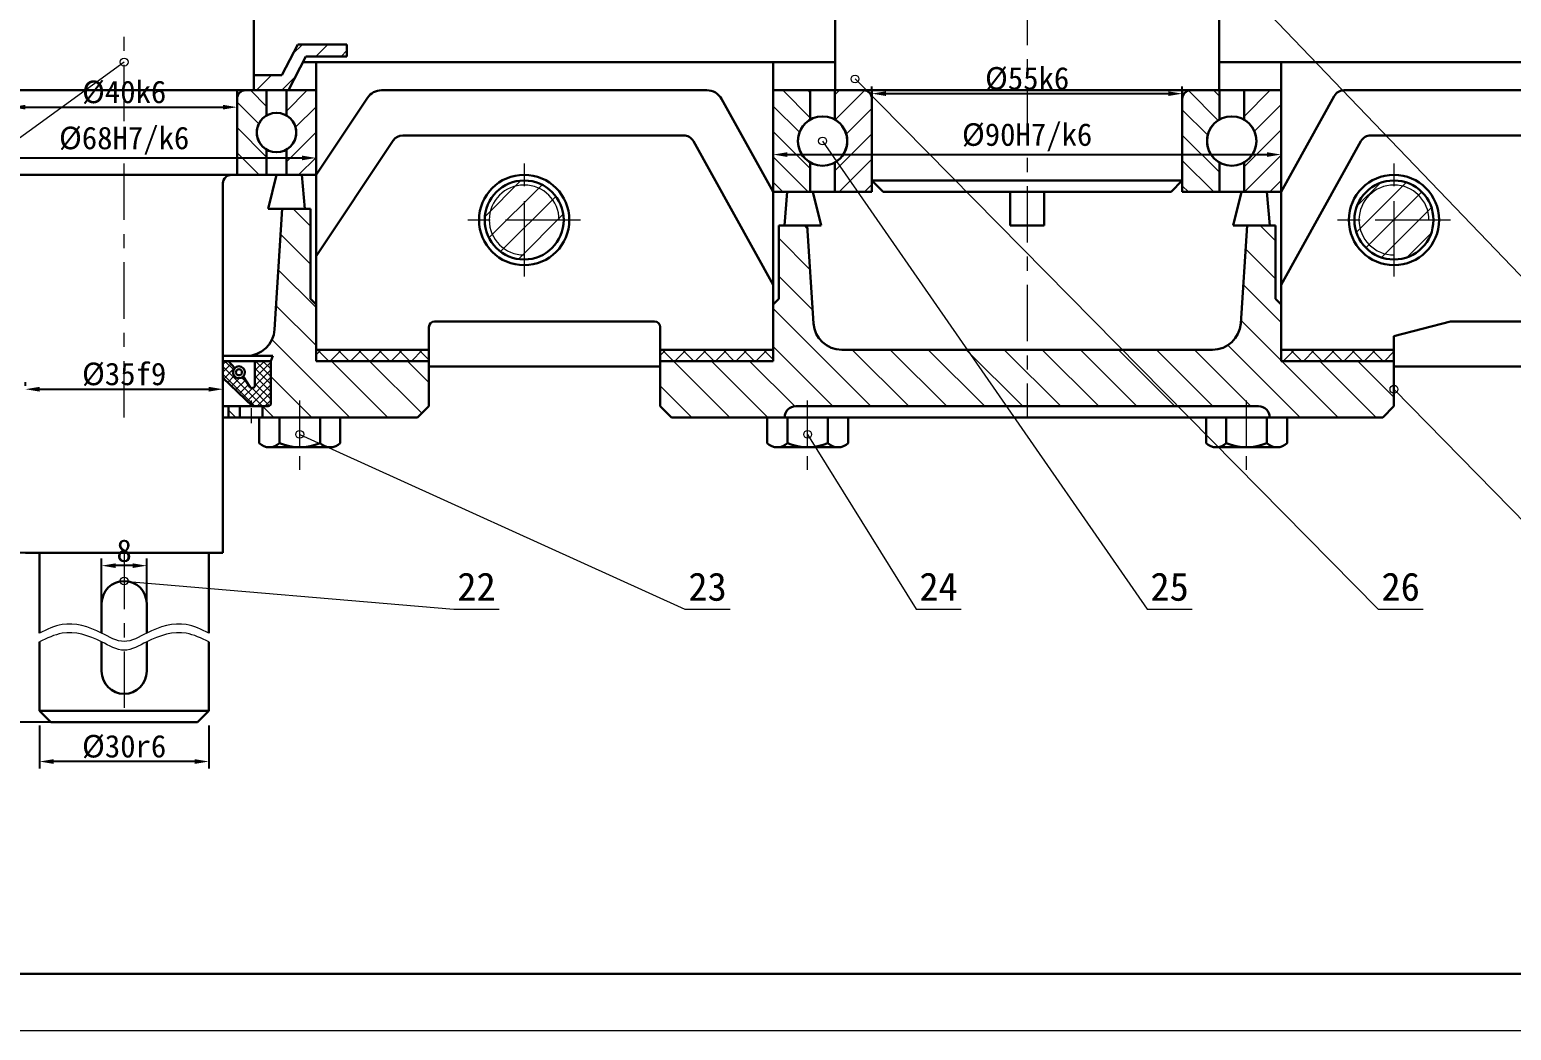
# Model space of a CAD drawing. Header units: millimetres. Extents: x 0 to 1189, y 0 to 841.
# Drawn here: x 252.2 to 514.7, y 0 to 177.4 of the extents above; entities that cross this region are included whole.
import ezdxf
from ezdxf.enums import TextEntityAlignment as Align

# ---------------------------------------------------------------- set-up
doc = ezdxf.new("R2010")
doc.units = ezdxf.units.MM
for name, color, linetype, lineweight in [('剖面线', 7, 'Continuous', 15), ('尺寸', 3, 'Continuous', 15), ('文字', 7, 'Continuous', 15), ('标注', 7, 'Continuous', 15), ('粗实线', 7, 'Continuous', 30), ('细实线', 7, 'Continuous', 15)]:
    doc.layers.add(name, color=color, linetype=linetype, lineweight=lineweight)
doc.styles.get("Standard").update_dxf_attribs({"font": ''})
doc.styles.get('Standard').set_extended_font_data('SimSun')
doc.dimstyles.new('ISO-25', dxfattribs={"dimtxt": 2.5, "dimasz": 2.5, "dimexe": 1.25, "dimexo": 0.625, "dimtad": 1, "dimtxsty": 'Standard', "dimcen": 2.5, "dimadec": 0, "dimazin": 0, "dimtfac": 1, "dimtmove": 0, "dimatfit": 3, "dimfxl": 1, "dimarcsym": 0})
pattern_1 = [(45, (0, 0), (-2.245064030267288, 2.245064030267288), [])]
pattern_2 = [(135, (0, 0), (-2.245064030267288, -2.245064030267288), [])]
pattern_3 = [(135, (0, 0), (-3.367596045400933, -3.367596045400932), [])]
pattern_4 = [(45, (0, 0), (-1.79605122421383, 1.796051224213831), []), (135, (0, 0), (-1.796051224213831, -1.79605122421383), [])]

# ---------------------------------------------------------------- blocks, each defined once
blk = doc.blocks.new('*D15')
at = {"layer": 'Defpoints', "color": 0, "transparency": 16777216}
for p in [(253.933311814071, 54.6666666666667), (283.933311814071, 54.6666666666667), (253.933311814071, 47.6666666666667)]:
    blk.add_point(p, dxfattribs=at)
at = {"layer": '尺寸', "color": 0, "lineweight": -2, "transparency": 16777216}
for p, q in [((253.933311814071, 54.0416666666667), (253.933311814071, 46.4166666666667)), ((283.933311814071, 54.0416666666667), (283.933311814071, 46.4166666666667)), ((281.433311814071, 47.6666666666667), (256.433311814071, 47.6666666666667))]:
    blk.add_line(p, q, dxfattribs=at)
at = {"layer": '尺寸', "color": 0, "transparency": 16777216}
for points in [[(256.433311814071, 48.08333333333336), (256.433311814071, 47.25000000000004), (253.933311814071, 47.6666666666667)], [(281.433311814071, 48.08333333333336), (281.433311814071, 47.25000000000004), (283.933311814071, 47.6666666666667)]]:
    blk.add_solid(points, dxfattribs=at)
at = {"layer": '尺寸', "color": 0, "transparency": 16777216, "insert": (268.933311814071, 50.2916666666667), "char_height": 4, "attachment_point": 5}
blk.add_mtext('%%c30r6', dxfattribs=at)
blk = doc.blocks.new('*D16')
at = {"layer": 'Defpoints', "color": 0, "transparency": 16777216}
for p in [(268.933311814071, 84.6666666666667), (239.933311814071, 54.66666666666671), (268.933311814071, 54.6666666666667)]:
    blk.add_point(p, dxfattribs=at)
at = {"layer": '尺寸', "color": 0, "lineweight": -2, "transparency": 16777216}
for p, q in [((268.308311814071, 84.6666666666667), (238.683311814071, 84.6666666666667)), ((239.933311814071, 82.1666666666667), (239.933311814071, 57.16666666666671)), ((268.308311814071, 54.6666666666667), (238.683311814071, 54.66666666666671))]:
    blk.add_line(p, q, dxfattribs=at)
at = {"layer": '尺寸', "color": 0, "transparency": 16777216}
for points in [[(239.5166451474043, 82.1666666666667), (240.3499784807377, 82.1666666666667), (239.933311814071, 84.6666666666667)], [(239.5166451474043, 57.16666666666671), (240.3499784807376, 57.1666666666667), (239.933311814071, 54.66666666666671)]]:
    blk.add_solid(points, dxfattribs=at)
at = {"layer": '尺寸', "color": 0, "transparency": 16777216, "insert": (237.308311814071, 69.66666666666674), "char_height": 4, "attachment_point": 5, "rotation": 90}
blk.add_mtext('82', dxfattribs=at)
blk = doc.blocks.new('*D17')
at = {"layer": 'Defpoints', "color": 0, "transparency": 16777216}
for p in [(264.933311814071, 82.3860562918953), (264.933311814071, 74.6666666666667), (272.933311814071, 74.6666666666667)]:
    blk.add_point(p, dxfattribs=at)
at = {"layer": '尺寸', "color": 0, "lineweight": -2, "transparency": 16777216}
for p, q in [((264.933311814071, 75.2916666666667), (264.933311814071, 83.6360562918953)), ((270.433311814071, 82.3860562918953), (267.433311814071, 82.3860562918953)), ((272.933311814071, 75.2916666666667), (272.933311814071, 83.6360562918953))]:
    blk.add_line(p, q, dxfattribs=at)
at = {"layer": '尺寸', "color": 0, "transparency": 16777216}
for points in [[(267.433311814071, 82.80272295856197), (267.433311814071, 81.96938962522863), (264.933311814071, 82.3860562918953)], [(270.433311814071, 82.80272295856197), (270.433311814071, 81.96938962522863), (272.933311814071, 82.3860562918953)]]:
    blk.add_solid(points, dxfattribs=at)
at = {"layer": '尺寸', "color": 0, "transparency": 16777216, "insert": (268.933311814071, 85.0110562918953), "char_height": 4, "attachment_point": 5}
blk.add_mtext('8', dxfattribs=at)
blk = doc.blocks.new('*D21')
at = {"layer": 'Defpoints', "color": 0, "transparency": 16777216}
for p in [(234.933311814071, 154.666666666667), (302.933311814071, 154.666666666667), (302.933311814071, 154.666666666667)]:
    blk.add_point(p, dxfattribs=at)
at = {"layer": '尺寸', "color": 0, "lineweight": -2, "transparency": 16777216}
for p, q in [((234.933311814071, 155.291666666667), (234.933311814071, 155.916666666667)), ((302.933311814071, 155.291666666667), (302.933311814071, 155.916666666667)), ((237.433311814071, 154.666666666667), (300.433311814071, 154.666666666667))]:
    blk.add_line(p, q, dxfattribs=at)
at = {"layer": '尺寸', "color": 0, "transparency": 16777216}
for points in [[(237.433311814071, 155.0833333333337), (237.433311814071, 154.2500000000003), (234.933311814071, 154.666666666667)], [(300.433311814071, 155.0833333333337), (300.433311814071, 154.2500000000003), (302.933311814071, 154.666666666667)]]:
    blk.add_solid(points, dxfattribs=at)
at = {"layer": '尺寸', "color": 0, "transparency": 16777216, "insert": (268.933311814071, 157.7274208566111), "char_height": 4, "attachment_point": 5}
blk.add_mtext('%%c68H7/k6', dxfattribs=at)
blk = doc.blocks.new('*D22')
at = {"layer": 'Defpoints', "color": 0, "transparency": 16777216}
for p in [(248.933311814071, 163.666666666667), (288.933311814071, 163.666666666667), (288.933311814071, 163.666666666667)]:
    blk.add_point(p, dxfattribs=at)
at = {"layer": '尺寸', "color": 0, "lineweight": -2, "transparency": 16777216}
for p, q in [((248.933311814071, 164.291666666667), (248.933311814071, 164.916666666667)), ((251.433311814071, 163.666666666667), (286.433311814071, 163.666666666667)), ((288.933311814071, 164.291666666667), (288.933311814071, 164.916666666667))]:
    blk.add_line(p, q, dxfattribs=at)
at = {"layer": '尺寸', "color": 0, "transparency": 16777216}
for points in [[(251.433311814071, 164.0833333333337), (251.433311814071, 163.2500000000003), (248.933311814071, 163.666666666667)], [(286.433311814071, 164.0833333333337), (286.433311814071, 163.2500000000003), (288.933311814071, 163.666666666667)]]:
    blk.add_solid(points, dxfattribs=at)
at = {"layer": '尺寸', "color": 0, "transparency": 16777216, "insert": (268.933311814071, 166.291666666667), "char_height": 4, "attachment_point": 5}
blk.add_mtext('%%c40k6', dxfattribs=at)
blk = doc.blocks.new('*D23')
at = {"layer": 'Defpoints', "color": 0, "transparency": 16777216}
for p in [(383.933311814071, 155.266666666667), (473.933311814071, 155.266666666667), (473.933311814071, 155.266666666667)]:
    blk.add_point(p, dxfattribs=at)
at = {"layer": '尺寸', "color": 0, "lineweight": -2, "transparency": 16777216}
for p, q in [((383.933311814071, 155.891666666667), (383.933311814071, 156.516666666667)), ((386.433311814071, 155.266666666667), (471.433311814071, 155.266666666667)), ((473.933311814071, 155.891666666667), (473.933311814071, 156.516666666667))]:
    blk.add_line(p, q, dxfattribs=at)
at = {"layer": '尺寸', "color": 0, "transparency": 16777216}
for points in [[(386.433311814071, 155.6833333333336), (386.433311814071, 154.8500000000003), (383.933311814071, 155.266666666667)], [(471.433311814071, 155.6833333333336), (471.433311814071, 154.8500000000003), (473.933311814071, 155.266666666667)]]:
    blk.add_solid(points, dxfattribs=at)
at = {"layer": '尺寸', "color": 0, "transparency": 16777216, "insert": (428.933311814071, 158.3274208566111), "char_height": 4, "attachment_point": 5}
blk.add_mtext('%%c90H7/k6', dxfattribs=at)
blk = doc.blocks.new('*D24')
at = {"layer": 'Defpoints', "color": 0, "transparency": 16777216}
for p in [(401.433311814071, 166.066666666667), (456.433311814071, 166.066666666667), (456.433311814071, 166.066666666667)]:
    blk.add_point(p, dxfattribs=at)
at = {"layer": '尺寸', "color": 0, "lineweight": -2, "transparency": 16777216}
for p, q in [((401.433311814071, 166.691666666667), (401.433311814071, 167.316666666667)), ((403.933311814071, 166.066666666667), (453.933311814071, 166.066666666667)), ((456.433311814071, 166.691666666667), (456.433311814071, 167.316666666667))]:
    blk.add_line(p, q, dxfattribs=at)
at = {"layer": '尺寸', "color": 0, "transparency": 16777216}
for points in [[(403.933311814071, 166.4833333333337), (403.933311814071, 165.6500000000003), (401.433311814071, 166.066666666667)], [(453.933311814071, 166.4833333333337), (453.933311814071, 165.6500000000003), (456.433311814071, 166.066666666667)]]:
    blk.add_solid(points, dxfattribs=at)
at = {"layer": '尺寸', "color": 0, "transparency": 16777216, "insert": (428.933311814071, 168.691666666667), "char_height": 4, "attachment_point": 5}
blk.add_mtext('%%c55k6', dxfattribs=at)
blk = doc.blocks.new('*D28')
at = {"layer": 'Defpoints', "color": 0, "transparency": 16777216}
for p in [(251.433311814071, 113.666666666667), (286.433311814071, 113.666666666667), (286.433311814071, 113.666666666667)]:
    blk.add_point(p, dxfattribs=at)
at = {"layer": '尺寸', "color": 0, "lineweight": -2, "transparency": 16777216}
for p, q in [((251.433311814071, 114.291666666667), (251.433311814071, 114.916666666667)), ((253.933311814071, 113.666666666667), (283.933311814071, 113.666666666667)), ((286.433311814071, 114.291666666667), (286.433311814071, 114.916666666667))]:
    blk.add_line(p, q, dxfattribs=at)
at = {"layer": '尺寸', "color": 0, "transparency": 16777216}
for points in [[(253.933311814071, 114.0833333333337), (253.933311814071, 113.2500000000003), (251.433311814071, 113.666666666667)], [(283.933311814071, 114.0833333333337), (283.933311814071, 113.2500000000003), (286.433311814071, 113.666666666667)]]:
    blk.add_solid(points, dxfattribs=at)
at = {"layer": '尺寸', "color": 0, "transparency": 16777216, "insert": (268.933311814071, 116.291666666667), "char_height": 4, "attachment_point": 5}
blk.add_mtext('%%c35f9', dxfattribs=at)

msp = doc.modelspace()

# ---------------------------------------------------------------- hatches: boundary and pattern name
at = {"layer": '剖面线'}
h = msp.add_hatch(dxfattribs=at)
h.set_pattern_fill('ANSI31', color=256)
h.set_pattern_definition(pattern_1)
h.paths.add_polyline_path([(301.1459555680538, 172.6626464097535), (308.4116126577169, 172.6626464097535), (308.4116126577169, 174.8040294177575), (299.7295592646579, 174.8040294177575), (296.8550309179623, 169.3312741474365), (291.933311814071, 169.3312741474365), (291.933311814071, 166.666666666667), (294.183311814071, 166.666666666667), (297.683311814071, 166.666666666667), (298.0501232745332, 166.666666666667)])
edge = h.paths.add_edge_path(flags=17)
edge.add_line((302.933311814071, 159.166666666667), (302.933311814071, 166.666666666667))
edge.add_line((302.933311814071, 166.666666666667), (297.683311814071, 166.666666666667))
edge.add_line((297.683311814071, 166.666666666667), (297.683311814071, 162.197755579912))
edge.add_arc((295.933311814071, 159.166666666667), 3.50000000000041, -60.00000000000392, 59.999999999995794, ccw=False)
edge.add_line((297.683311814071, 156.135577753421), (297.683311814071, 151.666666666667))
edge.add_line((297.683311814071, 151.666666666667), (302.933311814071, 151.666666666667))
edge.add_line((302.933311814071, 151.666666666667), (302.933311814071, 159.166666666667))
h = msp.add_hatch(dxfattribs=at)
h.set_pattern_fill('ANSI31', color=256, angle=90, style=0)
h.set_pattern_definition(pattern_2)
edge = h.paths.add_edge_path(flags=16)
edge.add_line((288.933311814071, 159.166666666667), (288.933311814071, 151.666666666667))
edge.add_line((288.933311814071, 151.666666666667), (294.183311814071, 151.666666666667))
edge.add_line((294.183311814071, 151.666666666667), (294.183311814071, 156.135577753421))
edge.add_arc((295.933311814071, 159.166666666667), 3.499999999999549, 120.00000000000429, 240.0000000000039, ccw=False)
edge.add_line((294.183311814071, 162.197755579912), (294.183311814071, 166.666666666667))
edge.add_line((294.183311814071, 166.666666666667), (288.933311814071, 166.666666666667))
edge.add_line((288.933311814071, 166.666666666667), (288.933311814071, 159.166666666667))
h = msp.add_hatch(dxfattribs=at)
h.set_pattern_fill('ANSI31', color=256, angle=90, style=0)
h.set_pattern_definition(pattern_2)
edge = h.paths.add_edge_path(flags=16)
edge.add_line((383.933311814071, 157.666666666667), (383.933311814071, 148.666666666667))
edge.add_line((383.933311814071, 148.666666666667), (390.495811814071, 148.666666666667))
edge.add_line((390.495811814071, 148.666666666667), (390.495811814071, 153.87780552511))
edge.add_arc((392.683311814071, 157.666666666667), 4.375000000000064, 119.99999999999949, 240.0000000000004, ccw=False)
edge.add_line((390.495811814071, 161.455527808224), (390.495811814071, 166.666666666667))
edge.add_line((390.495811814071, 166.666666666667), (383.933311814071, 166.666666666667))
edge.add_line((383.933311814071, 166.666666666667), (383.933311814071, 157.666666666667))
h = msp.add_hatch(dxfattribs=at)
h.set_pattern_fill('ANSI31', color=256, style=0)
h.set_pattern_definition(pattern_1)
edge = h.paths.add_edge_path(flags=16)
edge.add_line((401.433311814071, 157.666666666667), (401.433311814071, 166.666666666667))
edge.add_line((401.433311814071, 166.666666666667), (394.870811814071, 166.666666666667))
edge.add_line((394.870811814071, 166.666666666667), (394.870811814071, 161.455527808224))
edge.add_arc((392.683311814071, 157.666666666667), 4.375000000000064, -60.00000000000051, 60.00000000000051, ccw=False)
edge.add_line((394.870811814071, 153.87780552511), (394.870811814071, 148.666666666667))
edge.add_line((394.870811814071, 148.666666666667), (401.433311814071, 148.666666666667))
edge.add_line((401.433311814071, 148.666666666667), (401.433311814071, 157.666666666667))
h = msp.add_hatch(dxfattribs=at)
h.set_pattern_fill('ANSI31', color=256, angle=90, style=0)
h.set_pattern_definition(pattern_2)
edge = h.paths.add_edge_path(flags=16)
edge.add_line((456.433311814071, 157.666666666667), (456.433311814071, 148.666666666667))
edge.add_line((456.433311814071, 148.666666666667), (462.995811814071, 148.666666666667))
edge.add_line((462.995811814071, 148.666666666667), (462.995811814071, 153.87780552511))
edge.add_arc((465.183311814071, 157.666666666667), 4.375000000000064, 119.99999999999949, 240.0000000000004, ccw=False)
edge.add_line((462.995811814071, 161.455527808224), (462.995811814071, 166.666666666667))
edge.add_line((462.995811814071, 166.666666666667), (456.433311814071, 166.666666666667))
edge.add_line((456.433311814071, 166.666666666667), (456.433311814071, 157.666666666667))
h = msp.add_hatch(dxfattribs=at)
h.set_pattern_fill('ANSI31', color=256, style=0)
h.set_pattern_definition(pattern_1)
edge = h.paths.add_edge_path(flags=16)
edge.add_line((473.933311814071, 157.666666666667), (473.933311814071, 166.666666666667))
edge.add_line((473.933311814071, 166.666666666667), (467.370811814071, 166.666666666667))
edge.add_line((467.370811814071, 166.666666666667), (467.370811814071, 161.455527808224))
edge.add_arc((465.183311814071, 157.666666666667), 4.375000000000064, -60.00000000000051, 60.00000000000051, ccw=False)
edge.add_line((467.370811814071, 153.87780552511), (467.370811814071, 148.666666666667))
edge.add_line((467.370811814071, 148.666666666667), (473.933311814071, 148.666666666667))
edge.add_line((473.933311814071, 148.666666666667), (473.933311814071, 157.666666666667))
h = msp.add_hatch(dxfattribs=at)
h.set_pattern_fill('ANSI31', color=256, style=0)
h.set_pattern_definition(pattern_1)
edge = h.paths.add_edge_path(flags=16)
edge.add_arc((339.812399974331, 143.666666666667), 7, 0, 360)
h = msp.add_hatch(dxfattribs=at)
h.set_pattern_fill('ANSI31', color=256, style=0)
h.set_pattern_definition(pattern_1)
edge = h.paths.add_edge_path(flags=16)
edge.add_arc((493.933311814071, 143.666666666667), 7, 0, 360)
h = msp.add_hatch(dxfattribs=at)
h.set_pattern_fill('ANSI31', color=256, style=0)
h.set_pattern_definition(pattern_1)
edge = h.paths.add_edge_path(flags=16)
edge.add_arc((493.933311814071, 143.666666666667), 7, 0, 360)
h = msp.add_hatch(dxfattribs=at)
h.set_pattern_fill('ANSI31', color=256, scale=1.5, angle=90, style=0)
h.set_pattern_definition(pattern_3)
edge = h.paths.add_edge_path(flags=16)
edge.add_arc((290.589422318688, 124.566666666667), 5, 270, 356.3826668631192)
edge.add_line((295.579460755449, 124.251204466642), (296.933311814071, 145.666666666667))
edge.add_line((296.933311814071, 145.666666666667), (301.933311814071, 145.666666666667))
edge.add_line((301.933311814071, 145.666666666667), (301.933311814071, 129.666666666667))
edge.add_line((301.933311814071, 129.666666666667), (302.933311814071, 128.666666666667))
edge.add_line((302.933311814071, 128.666666666667), (302.933311814071, 120.666666666667))
edge.add_line((302.933311814071, 120.666666666667), (302.933311814071, 118.666666666667))
edge.add_line((302.933311814071, 118.666666666667), (308.433311814071, 118.666666666667))
edge.add_line((308.433311814071, 118.666666666667), (317.433311814071, 118.666666666667))
edge.add_line((317.433311814071, 118.666666666667), (322.933311814071, 118.666666666667))
edge.add_line((322.933311814071, 118.666666666667), (322.933311814071, 110.666666666667))
edge.add_line((322.933311814071, 110.666666666667), (320.933311814071, 108.666666666667))
edge.add_line((320.933311814071, 108.666666666667), (317.433311814071, 108.666666666667))
edge.add_line((317.433311814071, 108.666666666667), (308.433311814071, 108.666666666667))
edge.add_line((308.433311814071, 108.666666666667), (293.433311814071, 108.666666666667))
edge.add_line((293.433311814071, 108.666666666667), (293.433311814071, 110.666666666667))
edge.add_line((293.433311814071, 110.666666666667), (294.433311814071, 110.666666666667))
edge.add_arc((294.433311814071, 111.166666666667), 0.5, 270, 360)
edge.add_line((294.933311814071, 111.166666666667), (294.933311814071, 118.666666666667))
edge.add_line((294.933311814071, 118.666666666667), (295.260885024911, 119.566666666667))
edge.add_line((295.260885024911, 119.566666666667), (290.589422318688, 119.566666666667))
h = msp.add_hatch(dxfattribs=at)
h.set_pattern_fill('ANSI31', color=256, scale=1.5, angle=90, style=0)
h.set_pattern_definition(pattern_3)
edge = h.paths.add_edge_path(flags=16)
edge.add_arc((461.788879687947, 125.666666666667), 5, 270, 356.1859251657081)
edge.add_line((466.77780547723, 125.334071614048), (467.933311814071, 142.666666666667))
edge.add_line((467.933311814071, 142.666666666667), (472.933311814071, 142.666666666667))
edge.add_line((472.933311814071, 142.666666666667), (472.933311814071, 129.666666666667))
edge.add_line((472.933311814071, 129.666666666667), (473.933311814071, 128.666666666667))
edge.add_line((473.933311814071, 128.666666666667), (473.933311814071, 120.666666666667))
edge.add_line((473.933311814071, 120.666666666667), (473.933311814071, 118.666666666667))
edge.add_line((473.933311814071, 118.666666666667), (479.433311814071, 118.666666666667))
edge.add_line((479.433311814071, 118.666666666667), (488.433311814071, 118.666666666667))
edge.add_line((488.433311814071, 118.666666666667), (493.933311814071, 118.666666666667))
edge.add_line((493.933311814071, 118.666666666667), (493.933311814071, 110.666666666667))
edge.add_line((493.933311814071, 110.666666666667), (491.933311814071, 108.666666666667))
edge.add_line((491.933311814071, 108.666666666667), (488.433311814071, 108.666666666667))
edge.add_line((488.433311814071, 108.666666666667), (479.433311814071, 108.666666666667))
edge.add_line((479.433311814071, 108.666666666667), (471.933311814071, 108.666666666667))
edge.add_arc((469.933311814071, 108.666666666667), 2, 0, 90)
edge.add_line((469.933311814071, 110.666666666667), (428.933311814071, 110.666666666667))
edge.add_line((428.933311814071, 110.666666666667), (387.933311814071, 110.666666666667))
edge.add_arc((387.933311814071, 108.666666666667), 2, 90, 180)
edge.add_line((385.933311814071, 108.666666666667), (378.433311814071, 108.666666666667))
edge.add_line((378.433311814071, 108.666666666667), (369.433311814071, 108.666666666667))
edge.add_line((369.433311814071, 108.666666666667), (365.933311814071, 108.666666666667))
edge.add_line((365.933311814071, 108.666666666667), (363.933311814071, 110.666666666667))
edge.add_line((363.933311814071, 110.666666666667), (363.933311814071, 118.666666666667))
edge.add_line((363.933311814071, 118.666666666667), (369.433311814071, 118.666666666667))
edge.add_line((369.433311814071, 118.666666666667), (378.433311814071, 118.666666666667))
edge.add_line((378.433311814071, 118.666666666667), (383.933311814071, 118.666666666667))
edge.add_line((383.933311814071, 118.666666666667), (383.933311814071, 120.666666666667))
edge.add_line((383.933311814071, 120.666666666667), (383.933311814071, 128.666666666667))
edge.add_line((383.933311814071, 128.666666666667), (384.933311814071, 129.666666666667))
edge.add_line((384.933311814071, 129.666666666667), (384.933311814071, 142.666666666667))
edge.add_line((384.933311814071, 142.666666666667), (389.933311814071, 142.666666666667))
edge.add_line((389.933311814071, 142.666666666667), (391.088818150913, 125.334071614048))
edge.add_arc((396.077743940196, 125.666666666667), 4.999999999999937, 183.8140748342919, 270)
edge.add_line((396.077743940196, 120.666666666667), (428.933311814071, 120.666666666667))
edge.add_line((428.933311814071, 120.666666666667), (461.788879687947, 120.666666666667))
h = msp.add_hatch(dxfattribs=at)
h.set_pattern_fill('ANSI37', color=256, scale=0.3, angle=90, style=0)
h.set_pattern_definition([(135, (0, 0), (-0.6735192090801865, -0.6735192090801864), []), (225, (0, 0), (0.6735192090801864, -0.6735192090801865), [])])
edge = h.paths.add_edge_path(flags=16)
edge.add_line((294.933311814071, 118.666666666667), (292.099978480738, 118.666666666667))
edge.add_line((292.099978480738, 118.666666666667), (292.099978480738, 116.666666666667))
edge.add_line((292.099978480738, 116.666666666667), (292.099978480738, 114.373487707996))
edge.add_arc((291.599978480738, 114.373487707996), 0.5000000000001592, -147.34492531366192, 0, ccw=False)
edge.add_line((291.179011419358, 114.103697542806), (290.017946102415, 115.915365711656))
edge.add_arc((289.266645147405, 116.666666666667), 1.062499999999667, 135.0000000000363, 314.99999999996317, ccw=False)
edge.add_line((288.515344192394, 117.417967621677), (287.433311814071, 118.666666666667))
edge.add_line((287.433311814071, 118.666666666667), (286.433311814071, 118.666666666667))
edge.add_line((286.433311814071, 118.666666666667), (286.433311814071, 115.666666666667))
edge.add_line((286.433311814071, 115.666666666667), (291.683311814071, 110.666666666667))
edge.add_line((291.683311814071, 110.666666666667), (294.433311814071, 110.666666666667))
edge.add_arc((294.433311814071, 111.166666666667), 0.5, 270, 360)
edge.add_line((294.933311814071, 111.166666666667), (294.933311814071, 118.666666666667))
h = msp.add_hatch(dxfattribs=at)
h.set_pattern_fill('ANSI37', color=256, scale=0.8, style=0)
h.set_pattern_definition(pattern_4)
h.paths.add_polyline_path([(322.933311814071, 118.666666666667), (322.933311814071, 120.666666666667), (302.933311814071, 120.666666666667), (302.933311814071, 118.666666666667)], flags=16)
h = msp.add_hatch(dxfattribs=at)
h.set_pattern_fill('ANSI37', color=256, scale=0.8, style=0)
h.set_pattern_definition(pattern_4)
h.paths.add_polyline_path([(363.933311814071, 118.666666666667), (363.933311814071, 120.666666666667), (383.933311814071, 120.666666666667), (383.933311814071, 118.666666666667)], flags=16)
h = msp.add_hatch(dxfattribs=at)
h.set_pattern_fill('ANSI37', color=256, scale=0.8, style=0)
h.set_pattern_definition(pattern_4)
h.paths.add_polyline_path([(493.933311814071, 118.666666666667), (493.933311814071, 120.666666666667), (473.933311814071, 120.666666666667), (473.933311814071, 118.666666666667)], flags=16)
h = msp.add_hatch(dxfattribs=at)
h.set_pattern_fill('ANSI31', color=256, scale=1.5, angle=90, style=0)
h.set_pattern_definition(pattern_3)
h.paths.add_polyline_path([(289.433311814071, 108.666666666667), (289.433311814071, 110.666666666667), (287.433311814071, 110.666666666667), (287.433311814071, 108.666666666667)], flags=16)

# ---------------------------------------------------------------- linework, layer by layer
for centre in [(268.933311814071, 171.666666666667), (398.433311814071, 168.666666666667), (392.683311814071, 157.666666666667), (493.933311814071, 113.666666666667), (300.046010186279, 105.666666666667), (390.042438848811, 105.666666666667), (268.933311814071, 79.6666666666667)]:
    msp.add_circle(centre, 0.7, dxfattribs=at)
at = {"layer": '标注'}
for p, q in [((436.933311814071, 216.666666666667), (572.995811814071, 74.6666666666667)), ((268.933311814071, 171.666666666667), (135.666666666667, 74.6666666666667)), ((398.433311814071, 168.666666666667), (491.120811814071, 74.6666666666667)), ((392.683311814071, 157.666666666667), (450.183311814071, 74.6666666666667)), ((493.933311814071, 113.666666666667), (532.058311814071, 74.6666666666667)), ((300.046010186279, 105.666666666667), (368.308311814071, 74.6666666666667)), ((390.042438848811, 105.666666666667), (409.245811814071, 74.6666666666667)), ((268.933311814071, 79.6666666666667), (327.370811814071, 74.6666666666667)), ((327.370811814071, 74.6666666666667), (335.370811814071, 74.6666666666667)), ((368.308311814071, 74.6666666666667), (376.308311814071, 74.6666666666667)), ((409.245811814071, 74.6666666666667), (417.245811814071, 74.6666666666667)), ((450.183311814071, 74.6666666666667), (458.183311814071, 74.6666666666667)), ((491.120811814071, 74.6666666666667), (499.120811814071, 74.6666666666667))]:
    msp.add_line(p, q, dxfattribs=at)
at = {"layer": '粗实线'}
for p, q in [((394.933311814071, 184.166666666667), (394.933311814071, 166.666666666667)), ((462.933311814071, 184.166666666667), (462.933311814071, 166.666666666667)), ((291.933311814071, 180.166666666667), (291.933311814071, 166.666666666667)), ((299.7295592646579, 174.8040294177575), (296.8550309179623, 169.3312741474365)), ((299.7295592646579, 174.8040294177575), (308.4116126577169, 174.8040294177575)), ((308.4116126577169, 174.8040294177575), (308.4116126577169, 172.6626464097535)), ((298.0501232745332, 166.666666666667), (301.1459555680538, 172.6626464097535)), ((300.6317132949883, 171.666666666667), (302.933311814071, 171.666666666667)), ((308.4116126577169, 172.6626464097535), (301.1459555680538, 172.6626464097535)), ((302.933311814071, 171.666666666667), (383.933311814071, 171.666666666667)), ((302.933311814071, 120.666666666667), (302.933311814071, 171.666666666667)), ((383.933311814071, 120.666666666667), (383.933311814071, 171.666666666667)), ((394.933311814071, 171.666666666667), (383.933311814071, 171.666666666667)), ((462.933311814071, 171.666666666667), (473.933311814071, 171.666666666667)), ((570.933311814071, 171.666666666667), (473.933311814071, 171.666666666667)), ((473.933311814071, 120.666666666667), (473.933311814071, 171.666666666667)), ((296.8550309179623, 169.3312741474365), (291.933311814071, 169.3312741474365)), ((291.933311814071, 166.666666666667), (245.933311814071, 166.666666666667)), ((294.183311814071, 166.666666666667), (288.933311814071, 166.666666666667)), ((288.933311814071, 166.666666666667), (288.933311814071, 159.166666666667)), ((290.433311814071, 166.666666666667), (291.933311814071, 166.666666666667)), ((294.183311814071, 162.197755579912), (294.183311814071, 166.666666666667)), ((294.183311814071, 166.666666666667), (297.683311814071, 166.666666666667)), ((302.933311814071, 166.666666666667), (297.683311814071, 166.666666666667)), ((297.683311814071, 166.666666666667), (297.683311814071, 162.197755579912)), ((302.933311814071, 159.166666666667), (302.933311814071, 166.666666666667)), ((314.538863089535, 166.666666666667), (343.433311814071, 166.666666666667)), ((372.168101767076, 166.666666666667), (343.433311814071, 166.666666666667)), ((390.495811814071, 166.666666666667), (383.933311814071, 166.666666666667)), ((383.933311814071, 166.666666666667), (383.933311814071, 157.666666666667)), ((390.495811814071, 161.455527808224), (390.495811814071, 166.666666666667)), ((394.870811814071, 166.666666666667), (390.495811814071, 166.666666666667)), ((401.433311814071, 166.666666666667), (394.870811814071, 166.666666666667)), ((394.870811814071, 166.666666666667), (394.870811814071, 161.455527808224)), ((394.933311814071, 166.666666666667), (462.933311814071, 166.666666666667)), ((394.933311814071, 166.666666666667), (462.933311814071, 166.666666666667)), ((401.433311814071, 157.666666666667), (401.433311814071, 166.666666666667)), ((462.995811814071, 166.666666666667), (456.433311814071, 166.666666666667)), ((456.433311814071, 166.666666666667), (456.433311814071, 157.666666666667)), ((462.995811814071, 161.455527808224), (462.995811814071, 166.666666666667)), ((462.995811814071, 166.666666666667), (467.370811814071, 166.666666666667)), ((473.933311814071, 166.666666666667), (467.370811814071, 166.666666666667)), ((467.370811814071, 166.666666666667), (467.370811814071, 161.455527808224)), ((473.933311814071, 157.666666666667), (473.933311814071, 166.666666666667)), ((483.361803959825, 165.637952529024), (473.933311814071, 148.666666666667)), ((485.110118512068, 166.666666666667), (532.433311814071, 166.666666666667)), ((288.933311814071, 165.166666666667), (288.933311814071, 151.666666666667)), ((312.042712206522, 165.330767255342), (302.933311814071, 151.666666666667)), ((374.79057359544, 165.123595460203), (383.933311814071, 148.666666666667)), ((401.433311814071, 165.166666666667), (401.433311814071, 150.666666666667)), ((456.433311814071, 165.166666666667), (456.433311814071, 150.666666666667)), ((288.933311814071, 159.166666666667), (288.933311814071, 151.666666666667)), ((302.933311814071, 151.666666666667), (302.933311814071, 159.166666666667)), ((316.621048810276, 157.776067059117), (302.933311814071, 137.244461564811)), ((318.285149398951, 158.666666666667), (343.433311814071, 158.666666666667)), ((368.049278324086, 158.666666666667), (343.433311814071, 158.666666666667)), ((369.797592876329, 157.637952529024), (383.933311814071, 132.193658441088)), ((383.933311814071, 157.666666666667), (383.933311814071, 148.666666666667)), ((401.433311814071, 148.666666666667), (401.433311814071, 157.666666666667)), ((456.433311814071, 157.666666666667), (456.433311814071, 148.666666666667)), ((473.933311814071, 148.666666666667), (473.933311814071, 157.666666666667)), ((488.069030751814, 157.637952529024), (473.933311814071, 132.193658441088)), ((489.817345304057, 158.666666666667), (532.433311814071, 158.666666666667)), ((294.183311814071, 151.666666666667), (294.183311814071, 156.135577753421)), ((297.683311814071, 156.135577753421), (297.683311814071, 151.666666666667)), ((390.495811814071, 148.666666666667), (390.495811814071, 153.87780552511)), ((394.870811814071, 153.87780552511), (394.870811814071, 148.666666666667)), ((462.995811814071, 148.666666666667), (462.995811814071, 153.87780552511)), ((467.370811814071, 153.87780552511), (467.370811814071, 148.666666666667)), ((288.933311814071, 151.666666666667), (248.933311814071, 151.666666666667)), ((286.433311814071, 150.166666666667), (286.433311814071, 84.6666666666667)), ((287.933311814071, 151.666666666667), (288.933311814071, 151.666666666667)), ((288.933311814071, 151.666666666667), (294.183311814071, 151.666666666667)), ((294.183311814071, 151.666666666667), (297.683311814071, 151.666666666667)), ((294.433311814071, 145.666666666667), (295.933311814071, 151.666666666667)), ((297.683311814071, 151.666666666667), (302.933311814071, 151.666666666667)), ((300.933311814071, 145.666666666667), (300.433311814071, 151.666666666667)), ((403.433311814071, 148.666666666667), (401.433311814071, 150.666666666667)), ((401.433311814071, 150.666666666667), (456.433311814071, 150.666666666667)), ((456.433311814071, 150.666666666667), (454.433311814071, 148.666666666667)), ((383.933311814071, 148.666666666667), (390.495811814071, 148.666666666667)), ((385.933311814071, 142.666666666667), (386.433311814071, 148.666666666667)), ((394.870811814071, 148.666666666667), (390.495811814071, 148.666666666667)), ((392.433311814071, 142.666666666667), (390.933311814071, 148.666666666667)), ((394.870811814071, 148.666666666667), (401.433311814071, 148.666666666667)), ((403.433311814071, 148.666666666667), (454.433311814071, 148.666666666667)), ((425.933311814071, 142.666666666667), (425.933311814071, 148.666666666667)), ((431.933311814071, 148.666666666667), (431.933311814071, 142.666666666667)), ((456.433311814071, 148.666666666667), (462.995811814071, 148.666666666667)), ((462.995811814071, 148.666666666667), (467.370811814071, 148.666666666667)), ((465.433311814071, 142.666666666667), (466.933311814071, 148.666666666667)), ((467.370811814071, 148.666666666667), (473.933311814071, 148.666666666667)), ((471.933311814071, 142.666666666667), (471.433311814071, 148.666666666667)), ((296.933311814071, 145.666666666667), (294.433311814071, 145.666666666667)), ((295.579460755449, 124.251204466642), (296.933311814071, 145.666666666667)), ((296.933311814071, 145.666666666667), (301.933311814071, 145.666666666667)), ((301.933311814071, 145.666666666667), (301.933311814071, 129.666666666667)), ((389.933311814071, 142.666666666667), (384.933311814071, 142.666666666667)), ((384.933311814071, 142.666666666667), (384.933311814071, 129.666666666667)), ((391.088818150913, 125.334071614048), (389.933311814071, 142.666666666667)), ((389.933311814071, 142.666666666667), (392.433311814071, 142.666666666667)), ((431.933311814071, 142.666666666667), (425.933311814071, 142.666666666667)), ((467.933311814071, 142.666666666667), (465.433311814071, 142.666666666667)), ((466.77780547723, 125.334071614048), (467.933311814071, 142.666666666667)), ((467.933311814071, 142.666666666667), (472.933311814071, 142.666666666667)), ((472.933311814071, 142.666666666667), (472.933311814071, 129.666666666667)), ((301.933311814071, 129.666666666667), (302.933311814071, 128.666666666667)), ((302.933311814071, 128.666666666667), (302.933311814071, 120.666666666667)), ((384.933311814071, 129.666666666667), (383.933311814071, 128.666666666667)), ((383.933311814071, 128.666666666667), (383.933311814071, 120.666666666667)), ((472.933311814071, 129.666666666667), (473.933311814071, 128.666666666667)), ((473.933311814071, 128.666666666667), (473.933311814071, 120.666666666667)), ((322.933311814071, 124.666666666667), (322.933311814071, 120.666666666667)), ((323.933311814071, 125.666666666667), (323.933311814071, 125.666666666667)), ((362.933311814071, 125.666666666667), (323.933311814071, 125.666666666667)), ((363.933311814071, 124.666666666667), (363.933311814071, 120.666666666667)), ((493.933311814071, 123.075406384693), (503.933311814071, 125.666666666667)), ((593.933311814071, 125.666666666667), (503.933311814071, 125.666666666667)), ((493.933311814071, 120.666666666667), (493.933311814071, 123.075406384693)), ((286.433311814071, 108.666666666667), (286.433311814071, 119.566666666667)), ((295.260885024911, 119.566666666667), (286.433311814071, 119.566666666667)), ((287.433311814071, 118.666666666667), (286.433311814071, 118.666666666667)), ((286.433311814071, 118.666666666667), (286.433311814071, 115.666666666667)), ((294.933311814071, 118.666666666667), (286.433311814071, 118.666666666667)), ((288.515344192394, 117.417967621677), (287.433311814071, 118.666666666667)), ((290.589422318688, 119.566666666667), (295.260885024911, 119.566666666667)), ((294.933311814071, 118.666666666667), (292.099978480738, 118.666666666667)), ((292.099978480738, 118.666666666667), (292.099978480738, 116.666666666667)), ((294.933311814071, 118.666666666667), (295.260885024911, 119.566666666667)), ((294.933311814071, 111.166666666667), (294.933311814071, 118.666666666667)), ((294.933311814071, 111.166666666667), (294.933311814071, 118.666666666667)), ((302.933311814071, 120.666666666667), (322.933311814071, 120.666666666667)), ((302.933311814071, 120.666666666667), (302.933311814071, 118.666666666667)), ((322.933311814071, 120.666666666667), (302.933311814071, 120.666666666667)), ((302.933311814071, 120.666666666667), (302.933311814071, 118.666666666667)), ((302.933311814071, 118.666666666667), (308.433311814071, 118.666666666667)), ((302.933311814071, 118.666666666667), (322.933311814071, 118.666666666667)), ((308.433311814071, 118.666666666667), (317.433311814071, 118.666666666667)), ((317.433311814071, 118.666666666667), (322.933311814071, 118.666666666667)), ((322.933311814071, 118.666666666667), (322.933311814071, 120.666666666667)), ((322.933311814071, 118.666666666667), (322.933311814071, 110.666666666667)), ((363.933311814071, 120.666666666667), (383.933311814071, 120.666666666667)), ((363.933311814071, 118.666666666667), (363.933311814071, 120.666666666667)), ((363.933311814071, 120.666666666667), (383.933311814071, 120.666666666667)), ((369.433311814071, 118.666666666667), (363.933311814071, 118.666666666667)), ((363.933311814071, 118.666666666667), (363.933311814071, 110.666666666667)), ((383.933311814071, 118.666666666667), (363.933311814071, 118.666666666667)), ((378.433311814071, 118.666666666667), (369.433311814071, 118.666666666667)), ((383.933311814071, 118.666666666667), (378.433311814071, 118.666666666667)), ((383.933311814071, 120.666666666667), (383.933311814071, 118.666666666667)), ((383.933311814071, 120.666666666667), (383.933311814071, 118.666666666667)), ((396.077743940196, 120.666666666667), (428.933311814071, 120.666666666667)), ((461.788879687947, 120.666666666667), (428.933311814071, 120.666666666667)), ((473.933311814071, 120.666666666667), (493.933311814071, 120.666666666667)), ((473.933311814071, 120.666666666667), (473.933311814071, 118.666666666667)), ((493.933311814071, 120.666666666667), (473.933311814071, 120.666666666667)), ((473.933311814071, 120.666666666667), (473.933311814071, 118.666666666667)), ((473.933311814071, 118.666666666667), (479.433311814071, 118.666666666667)), ((473.933311814071, 118.666666666667), (493.933311814071, 118.666666666667)), ((479.433311814071, 118.666666666667), (488.433311814071, 118.666666666667)), ((488.433311814071, 118.666666666667), (493.933311814071, 118.666666666667)), ((493.933311814071, 118.666666666667), (493.933311814071, 120.666666666667)), ((493.933311814071, 118.666666666667), (493.933311814071, 110.666666666667)), ((286.433311814071, 115.666666666667), (291.683311814071, 110.666666666667)), ((286.433311814071, 110.666666666667), (286.433311814071, 115.666666666667)), ((288.515344192394, 117.417967621677), (288.515344192394, 117.417967621677)), ((291.179011419358, 114.103697542806), (290.017946102415, 115.915365711656)), ((292.099978480738, 114.373487707996), (292.099978480738, 116.666666666667)), ((322.933311814071, 117.666666666667), (363.933311814071, 117.666666666667)), ((561.933311814071, 117.666666666667), (493.933311814071, 117.666666666667)), ((291.683311814071, 110.666666666667), (286.433311814071, 110.666666666667)), ((293.433311814071, 110.666666666667), (286.433311814071, 110.666666666667)), ((289.433311814071, 110.666666666667), (287.433311814071, 110.666666666667)), ((287.433311814071, 110.666666666667), (287.433311814071, 108.666666666667)), ((289.433311814071, 108.666666666667), (289.433311814071, 110.666666666667)), ((289.433311814071, 110.666666666667), (293.433311814071, 110.666666666667)), ((294.433311814071, 110.666666666667), (291.683311814071, 110.666666666667)), ((293.433311814071, 108.666666666667), (293.433311814071, 110.666666666667)), ((294.433311814071, 110.666666666667), (293.433311814071, 110.666666666667)), ((322.933311814071, 110.666666666667), (320.933311814071, 108.666666666667)), ((363.933311814071, 110.666666666667), (365.933311814071, 108.666666666667)), ((387.933311814071, 110.666666666667), (428.933311814071, 110.666666666667)), ((469.933311814071, 110.666666666667), (428.933311814071, 110.666666666667)), ((493.933311814071, 110.666666666667), (491.933311814071, 108.666666666667)), ((287.433311814071, 108.666666666667), (286.433311814071, 108.666666666667)), ((287.433311814071, 108.666666666667), (289.433311814071, 108.666666666667)), ((289.433311814071, 108.666666666667), (293.433311814071, 108.666666666667)), ((300.046010186279, 108.666666666667), (292.856010186279, 108.666666666667)), ((292.856010186279, 108.666666666667), (292.856010186279, 108.666666666667)), ((292.856010186279, 108.666666666667), (292.856010186279, 104.111215545032)), ((308.433311814071, 108.666666666667), (293.433311814071, 108.666666666667)), ((296.451010186279, 108.666666666667), (296.451010186279, 104.111215545032)), ((300.046010186279, 108.666666666667), (307.236010186279, 108.666666666667)), ((303.641010186279, 108.666666666667), (303.641010186279, 104.111215545032)), ((307.236010186279, 108.666666666667), (307.236010186279, 108.666666666667)), ((307.236010186279, 108.666666666667), (307.236010186279, 104.111215545032)), ((317.433311814071, 108.666666666667), (308.433311814071, 108.666666666667)), ((320.933311814071, 108.666666666667), (317.433311814071, 108.666666666667)), ((365.933311814071, 108.666666666667), (369.433311814071, 108.666666666667)), ((369.433311814071, 108.666666666667), (378.433311814071, 108.666666666667)), ((378.433311814071, 108.666666666667), (385.933311814071, 108.666666666667)), ((390.042438848811, 108.666666666667), (382.852438848811, 108.666666666667)), ((382.852438848811, 108.666666666667), (382.852438848811, 108.666666666667)), ((382.852438848811, 108.666666666667), (382.852438848811, 104.111215545032)), ((385.933311814071, 108.666666666667), (385.933311814071, 108.666666666667)), ((385.933311814071, 108.666666666667), (428.933311814071, 108.666666666667)), ((386.447438848811, 108.666666666667), (386.447438848811, 104.111215545032)), ((390.042438848811, 108.666666666667), (397.232438848811, 108.666666666667)), ((393.637438848811, 108.666666666667), (393.637438848811, 104.111215545032)), ((397.232438848811, 108.666666666667), (397.232438848811, 108.666666666667)), ((397.232438848811, 108.666666666667), (397.232438848811, 104.111215545032)), ((471.933311814071, 108.666666666667), (428.933311814071, 108.666666666667)), ((467.824184779332, 108.666666666667), (460.634184779332, 108.666666666667)), ((460.634184779332, 108.666666666667), (460.634184779332, 108.666666666667)), ((460.634184779332, 108.666666666667), (460.634184779332, 104.111215545032)), ((464.229184779331, 108.666666666667), (464.229184779331, 104.111215545032)), ((467.824184779332, 108.666666666667), (475.014184779332, 108.666666666667)), ((471.419184779332, 108.666666666667), (471.419184779332, 104.111215545032)), ((479.433311814071, 108.666666666667), (471.933311814071, 108.666666666667)), ((471.933311814071, 108.666666666667), (471.933311814071, 108.666666666667)), ((475.014184779332, 108.666666666667), (475.014184779332, 108.666666666667)), ((475.014184779332, 108.666666666667), (475.014184779332, 104.111215545032)), ((488.433311814071, 108.666666666667), (479.433311814071, 108.666666666667)), ((491.933311814071, 108.666666666667), (488.433311814071, 108.666666666667)), ((294.653510186279, 103.366666666667), (305.438510186279, 103.366666666667)), ((384.649938848811, 103.366666666667), (395.434938848811, 103.366666666667)), ((462.431684779332, 103.366666666667), (473.216684779332, 103.366666666667)), ((286.433311814071, 84.6666666666667), (251.433311814071, 84.6666666666667)), ((253.933311814071, 70.4386056291896), (253.933311814071, 84.6666666666667)), ((283.933311814071, 84.6666666666667), (283.933311814071, 70.4386056291896)), ((264.933311814071, 70.4386056291896), (264.933311814071, 75.6666666666667)), ((272.933311814071, 70.4386056291896), (272.933311814071, 75.6666666666667)), ((253.933311814071, 56.6666666666667), (253.933311814071, 68.8947277041438)), ((264.933311814071, 68.8947277041438), (264.933311814071, 63.6666666666667)), ((272.933311814071, 68.8947277041438), (272.933311814071, 63.6666666666667)), ((283.933311814071, 68.8947277041438), (283.933311814071, 56.6666666666667)), ((255.933311814071, 54.6666666666667), (253.933311814071, 56.6666666666667)), ((283.933311814071, 56.6666666666667), (253.933311814071, 56.6666666666667)), ((283.933311814071, 56.6666666666667), (281.933311814071, 54.6666666666667)), ((281.933311814071, 54.6666666666667), (255.933311814071, 54.6666666666667)), ((25, 10), (1179, 10))]:
    msp.add_line(p, q, dxfattribs=at)
for centre, radius in [((295.933311814071, 159.166666666667), 3.5), ((392.683311814071, 157.666666666667), 4.375), ((465.183311814071, 157.666666666667), 4.375), ((339.812399974331, 143.666666666667), 8), ((339.812399974331, 143.666666666667), 7), ((493.933311814071, 143.666666666667), 8), ((493.933311814071, 143.666666666667), 8), ((493.933311814071, 143.666666666667), 7), ((493.933311814071, 143.666666666667), 7), ((289.266645147405, 116.666666666667), 1.0625), ((289.266645147405, 116.666666666667), 0.53125)]:
    msp.add_circle(centre, radius, dxfattribs=at)
for centre, radius, start, end in [((290.433311814071, 165.166666666667), 1.5, 90, 180), ((314.538863089535, 163.666666666667), 3, 90, 146.3099324740253), ((372.168101767076, 163.666666666667), 2.999999999999505, 29.05460409908484, 90), ((399.933311814071, 165.166666666667), 1.5, 0, 90), ((457.933311814071, 165.166666666667), 1.5, 90, 180), ((485.110118512068, 164.666666666667), 2, 90, 150.9453959009285), ((295.933311814071, 159.166666666667), 3.499999999999549, 120.0000000000043, 240.0000000000039), ((295.933311814071, 159.166666666667), 3.50000000000041, 299.9999999999961, 59.99999999999574), ((392.683311814071, 157.666666666667), 4.375000000000064, 119.9999999999995, 240.0000000000005), ((392.683311814071, 157.666666666667), 4.375000000000064, 299.9999999999995, 60.00000000000048), ((465.183311814071, 157.666666666667), 4.375000000000064, 119.9999999999995, 240.0000000000005), ((465.183311814071, 157.666666666667), 4.375000000000064, 299.9999999999995, 60.00000000000048), ((318.285149398951, 156.666666666667), 2, 90, 146.3099324740195), ((368.049278324086, 156.666666666667), 1.999999999999823, 29.05460409907153, 90), ((489.817345304057, 156.666666666667), 2, 90, 150.9453959009285), ((287.933311814071, 150.166666666667), 1.5, 90, 180), ((290.589422318688, 124.566666666667), 5, 270, 356.3826668631192), ((323.933311814071, 124.666666666667), 1, 90, 180), ((362.933311814071, 124.666666666667), 1, 0, 90), ((396.077743940196, 125.666666666667), 4.999999999999937, 183.8140748342919, 270), ((461.788879687947, 125.666666666667), 5, 270, 356.1859251657081), ((289.266645147405, 116.666666666667), 1.062499999999667, 135.0000000000363, 314.9999999999632), ((291.599978480738, 114.373487707996), 0.5000000000001592, 212.6550746863381, 0), ((294.433311814071, 111.166666666667), 0.5, 270, 0), ((294.433311814071, 111.166666666667), 0.5, 270, 0), ((387.933311814071, 108.666666666667), 2, 90, 180), ((469.933311814071, 108.666666666667), 2, 0, 90), ((294.653510186282, 105.90871554504), 2.542048878373435, 225.0000000000792, 314.9999999998247), ((300.04601018628, 112.418038862581), 9.051372195914992, 246.598160983688, 293.4018390163004), ((305.43851018628, 105.908715545025), 2.542048878361387, 224.999999999873, 315.0000000000954), ((384.649938848812, 105.908715545028), 2.542048878363507, 224.9999999999207, 315.0000000000476), ((390.04243884881, 112.418038862585), 9.05137219591788, 246.5981609837096, 293.4018390163019), ((395.434938848812, 105.908715545021), 2.542048878358594, 224.9999999998082, 315.0000000001592), ((462.431684779333, 105.908715545025), 2.542048878361427, 224.999999999872, 315.000000000079), ((467.82418477933, 112.418038862576), 9.051372195909611, 246.598160983687, 293.4018390163305), ((473.21668477933, 105.908715545034), 2.542048878365657, 225.0000000000634, 315), ((268.933311814071, 75.6666666666667), 4, 0, 180), ((268.933311814071, 63.6666666666667), 4, 180, 0)]:
    msp.add_arc(centre, radius, start, end, dxfattribs=at)
at = {"layer": '细实线'}
for p, q in [((428.933311814071, 184.666666666667), (428.933311814071, 174.666666666667)), ((268.933311814071, 173.666666666667), (268.933311814071, 176.166666666667)), ((268.933311814071, 161.166666666667), (268.933311814071, 171.166666666667)), ((428.933311814071, 172.166666666667), (428.933311814071, 169.666666666667)), ((428.933311814071, 167.166666666667), (428.933311814071, 157.166666666667)), ((268.933311814071, 156.166666666667), (268.933311814071, 158.666666666667)), ((268.933311814071, 143.666666666667), (268.933311814071, 153.666666666667)), ((339.812399974331, 153.666666666667), (339.812399974331, 149.666666666667)), ((339.812399974331, 153.666666666667), (339.812399974331, 149.666666666667)), ((428.933311814071, 154.666666666667), (428.933311814071, 152.166666666667)), ((493.933311814071, 153.666666666667), (493.933311814071, 149.666666666667)), ((493.933311814071, 153.666666666667), (493.933311814071, 149.666666666667)), ((493.933311814071, 153.666666666667), (493.933311814071, 149.666666666667)), ((493.933311814071, 153.666666666667), (493.933311814071, 149.666666666667)), ((428.933311814071, 149.666666666667), (428.933311814071, 139.666666666667)), ((339.812399974331, 147.0000000000003), (339.812399974331, 133.666666666667)), ((339.812399974331, 147.0000000000003), (339.812399974331, 133.666666666667)), ((493.933311814071, 147.0000000000003), (493.933311814071, 133.666666666667)), ((493.933311814071, 147.0000000000003), (493.933311814071, 133.666666666667)), ((493.933311814071, 147.0000000000003), (493.933311814071, 133.666666666667)), ((493.933311814071, 147.0000000000003), (493.933311814071, 133.666666666667)), ((329.812399974331, 143.666666666667), (333.812399974331, 143.666666666667)), ((329.812399974331, 143.666666666667), (333.812399974331, 143.666666666667)), ((336.4790666409977, 143.666666666667), (349.812399974331, 143.666666666667)), ((336.4790666409977, 143.666666666667), (349.812399974331, 143.666666666667)), ((349.812399974331, 143.666666666667), (349.812399974331, 143.666666666667)), ((349.812399974331, 143.666666666667), (349.812399974331, 143.666666666667)), ((483.933311814071, 143.666666666667), (487.933311814071, 143.666666666667)), ((483.933311814071, 143.666666666667), (487.933311814071, 143.666666666667)), ((483.933311814071, 143.666666666667), (487.933311814071, 143.666666666667)), ((483.933311814071, 143.666666666667), (487.933311814071, 143.666666666667)), ((490.5999784807377, 143.666666666667), (503.933311814071, 143.666666666667)), ((490.5999784807377, 143.666666666667), (503.933311814071, 143.666666666667)), ((490.5999784807377, 143.666666666667), (503.933311814071, 143.666666666667)), ((490.5999784807377, 143.666666666667), (503.933311814071, 143.666666666667)), ((503.933311814071, 143.666666666667), (503.933311814071, 143.666666666667)), ((503.933311814071, 143.666666666667), (503.933311814071, 143.666666666667)), ((503.933311814071, 143.666666666667), (503.933311814071, 143.666666666667)), ((503.933311814071, 143.666666666667), (503.933311814071, 143.666666666667)), ((268.933311814071, 138.666666666667), (268.933311814071, 141.166666666667)), ((428.933311814071, 137.166666666667), (428.933311814071, 134.666666666667)), ((268.933311814071, 126.166666666667), (268.933311814071, 136.166666666667)), ((339.812399974331, 133.666666666667), (339.812399974331, 133.666666666667)), ((339.812399974331, 133.666666666667), (339.812399974331, 133.666666666667)), ((428.933311814071, 132.166666666667), (428.933311814071, 122.166666666667)), ((493.933311814071, 133.666666666667), (493.933311814071, 133.666666666667)), ((493.933311814071, 133.666666666667), (493.933311814071, 133.666666666667)), ((493.933311814071, 133.666666666667), (493.933311814071, 133.666666666667)), ((493.933311814071, 133.666666666667), (493.933311814071, 133.666666666667)), ((268.933311814071, 121.166666666667), (268.933311814071, 123.666666666667)), ((268.933311814071, 108.666666666667), (268.933311814071, 118.666666666667)), ((428.933311814071, 119.666666666667), (428.933311814071, 117.166666666667)), ((428.933311814071, 114.666666666667), (428.933311814071, 108.666666666667)), ((291.433311814071, 111.666666666667), (291.433311814071, 110.866666666667)), ((291.433311814071, 110.3333333333337), (291.433311814071, 107.666666666667)), ((300.046010186279, 103.4666666666668), (300.046010186279, 111.666666666667)), ((300.046010186279, 111.666666666667), (300.046010186279, 111.666666666667)), ((390.042438848811, 103.4666666666668), (390.042438848811, 111.666666666667)), ((390.042438848811, 111.666666666667), (390.042438848811, 111.666666666667)), ((467.824184779332, 103.4666666666668), (467.824184779332, 111.666666666667)), ((467.824184779332, 111.666666666667), (467.824184779332, 111.666666666667)), ((291.433311814071, 107.666666666667), (291.433311814071, 107.666666666667)), ((428.933311814071, 108.666666666667), (428.933311814071, 108.666666666667)), ((300.046010186279, 99.3666666666667), (300.046010186279, 101.8266666666667)), ((390.042438848811, 99.3666666666667), (390.042438848811, 101.8266666666667)), ((467.824184779332, 99.3666666666667), (467.824184779332, 101.8266666666667)), ((268.933311814071, 84.6666666666667), (268.933311814071, 74.6666666666667)), ((268.933311814071, 72.1666666666667), (268.933311814071, 69.6666666666667)), ((268.933311814071, 67.1666666666667), (268.933311814071, 57.1666666666667)), ((268.933311814071, 54.6666666666667), (268.933311814071, 54.6666666666667)), ((0, 0), (1189, 0))]:
    msp.add_line(p, q, dxfattribs=at)
for centre, radius in [((339.812399974331, 143.666666666667), 6.199999999999989), ((493.933311814071, 143.666666666667), 6.200000000000045), ((493.933311814071, 143.666666666667), 6.200000000000045)]:
    msp.add_arc(centre, radius, 0, 270, dxfattribs=at)
for points in [[(283.933311814071, 70.4386056291896), (282.6160452768523, 71.07319805083308), (279.091337458621, 72.77122408182886), (273.7752861695211, 71.1324743730618), (268.933311814071, 68.11870507788569), (264.091337458621, 71.1324743730618), (258.7752861695211, 72.77122408182886), (255.2505783512897, 71.07319805083307), (253.933311814071, 70.4386056291896)], [(283.933311814071, 68.8947277041438), (282.6160452768523, 69.5293201257873), (279.091337458621, 71.22734615678309), (273.7752861695211, 69.588596448016), (268.933311814071, 66.57482715283992), (264.091337458621, 69.58859644801599), (258.7752861695211, 71.22734615678307), (255.2505783512897, 69.5293201257873), (253.933311814071, 68.8947277041438)]]:
    msp.add_open_spline(points, degree=3, knots=[0, 0, 0, 0, 4.272001872658765, 11.43091240429694, 15.70291427695571, 19.97491614961447, 27.13382668125265, 31.40582855391139, 31.40582855391139, 31.40582855391139, 31.40582855391139], dxfattribs=at)

# ---------------------------------------------------------------- texts
at = {"layer": '文字'}
for s, p in [('22', (331.370811814071, 78.6666666666667)), ('23', (372.308311814071, 78.6666666666667)), ('24', (413.245811814071, 78.6666666666667)), ('25', (454.183311814071, 78.6666666666667)), ('26', (495.120811814071, 78.6666666666667))]:
    msp.add_text(s, height=5, dxfattribs=at).set_placement(p, align=Align.MIDDLE_CENTER)

# ---------------------------------------------------------------- dimensions: what is measured, and where the dimension line sits
at = {"layer": '尺寸'}
for base, p1, p2, override, picture, middle in [((456.433311814071, 166.066666666667), (401.433311814071, 166.066666666667), (456.433311814071, 166.066666666667), {"dimtxt": 4, "dimdec": 0, "dimdsep": 46, "dimpost": '%%c<>k6'}, '*D24', (428.933311814071, 168.691666666667)), ((288.933311814071, 163.666666666667), (248.933311814071, 163.666666666667), (288.933311814071, 163.666666666667), {"dimtxt": 4, "dimdec": 0, "dimdsep": 46, "dimpost": '%%c<>k6'}, '*D22', (268.933311814071, 166.291666666667)), ((302.933311814071, 154.666666666667), (234.933311814071, 154.666666666667), (302.933311814071, 154.666666666667), {"dimtxt": 4, "dimdec": 0, "dimdsep": 46, "dimpost": '%%c<>H7/k6'}, '*D21', (268.933311814071, 157.7274208566111)), ((473.933311814071, 155.266666666667), (383.933311814071, 155.266666666667), (473.933311814071, 155.266666666667), {"dimtxt": 4, "dimdec": 0, "dimdsep": 46, "dimpost": '%%c<>H7/k6'}, '*D23', (428.933311814071, 158.3274208566111)), ((286.433311814071, 113.666666666667), (251.433311814071, 113.666666666667), (286.433311814071, 113.666666666667), {"dimtxt": 4, "dimdec": 0, "dimdsep": 46, "dimpost": '%%c<>f9'}, '*D28', (268.933311814071, 116.291666666667))]:
    dim = msp.add_linear_dim(base=base, p1=p1, p2=p2, dimstyle='ISO-25', override=override, dxfattribs=at)
    dim.commit()
    dim.dimension.update_dxf_attribs({"geometry": picture, "text_midpoint": middle})
for p1, p2, distance, override, picture, middle in [((272.933311814071, 74.6666666666667), (264.933311814071, 74.6666666666667), -7.719389625228601, {"dimtxt": 4, "dimdec": 0, "dimdsep": 46, "dimpost": '<>', "dimtfac": 0.5, "dimfrac": 1}, '*D17', (268.933311814071, 85.0110562918953)), ((283.933311814071, 54.6666666666667), (253.933311814071, 54.6666666666667), 7, {"dimtxt": 4, "dimdec": 0, "dimdsep": 46, "dimpost": '%%c<>r6', "dimtfac": 0.5, "dimfrac": 1}, '*D15', (268.933311814071, 50.2916666666667))]:
    dim = msp.add_aligned_dim(p1=p1, p2=p2, distance=distance, dimstyle='ISO-25', override=override, dxfattribs=at)
    dim.commit()
    dim.dimension.update_dxf_attribs({"geometry": picture, "text_midpoint": middle})
dim = msp.add_aligned_dim(p1=(268.933311814071, 84.6666666666667), p2=(268.933311814071, 54.6666666666667), distance=-28.999999999999968, text='82', dimstyle='ISO-25', override={"dimtxt": 4, "dimdec": 0, "dimdsep": 46, "dimpost": '<>', "dimtfac": 0.5, "dimfrac": 1}, dxfattribs=at)
dim.commit()
dim.dimension.update_dxf_attribs({"geometry": '*D16', "text_midpoint": (237.308311814071, 69.66666666666674)})

doc.saveas('drawing.dxf')
